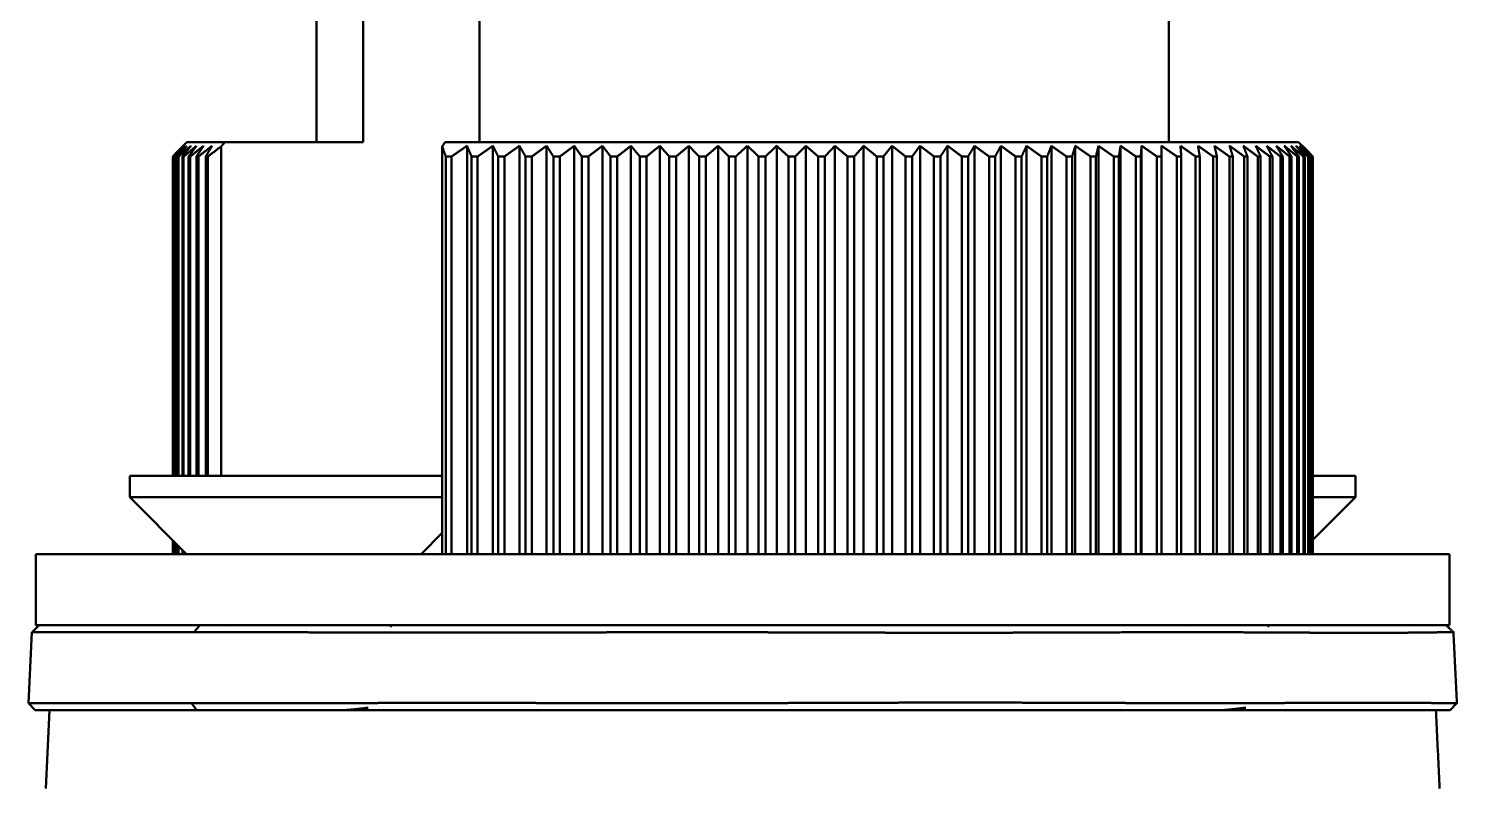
# Paper-space layout 'Layout1' of a CAD drawing. Header units: millimetres. Extents: x 102 to 294, y 28 to 266.
# Drawn here: x 104.62 to 144.85, y 223.17 to 244.57 of the extents above; entities that cross this region are included whole.
import ezdxf

# ---------------------------------------------------------------- set-up
doc = ezdxf.new("R2010")
doc.units = ezdxf.units.MM
doc.layers.add('170', color=7, linetype='Continuous', true_color=0xffffff)

psp = doc.layouts.get("Layout1")

# ---------------------------------------------------------------- linework, layer by layer
at = {"layer": '170', "color": 155, "linetype": 'Continuous', "lineweight": 50}
for p, q in [((112.728, 253.37), (112.728, 241.37)), ((114.044, 241.37), (114.044, 253.37)), ((117.317, 253.37), (117.317, 241.37)), ((136.728, 241.37), (136.728, 253.37)), ((109.078, 241.37), (108.86, 241.152)), ((140.596, 241.152), (140.378, 241.37)), ((108.679, 231.97), (108.679, 240.97)), ((108.684, 240.97), (108.684, 231.97)), ((108.691, 231.97), (108.691, 240.97)), ((108.729, 240.97), (108.729, 231.97)), ((108.746, 231.97), (108.746, 240.97)), ((108.819, 240.97), (108.819, 231.97)), ((108.845, 231.97), (108.845, 240.97)), ((108.952, 240.97), (108.952, 231.97)), ((108.988, 231.97), (108.988, 240.97)), ((109.128, 240.97), (109.128, 231.97)), ((109.174, 231.97), (109.174, 240.97)), ((109.347, 240.97), (109.347, 231.97)), ((109.403, 231.97), (109.403, 240.97)), ((109.608, 240.97), (109.608, 231.97)), ((109.673, 231.97), (109.673, 240.97)), ((110.043, 241.25), (110.043, 231.97)), ((116.268, 229.77), (116.268, 241.249)), ((116.366, 240.97), (116.366, 229.77)), ((116.53, 229.77), (116.53, 240.97)), ((116.967, 229.77), (116.967, 241.27)), ((117.094, 240.97), (117.094, 229.77)), ((117.264, 229.77), (117.264, 240.97)), ((117.695, 229.77), (117.695, 241.27)), ((117.843, 240.97), (117.843, 229.77)), ((118.018, 229.77), (118.018, 240.97)), ((118.442, 229.77), (118.442, 241.27)), ((118.612, 240.97), (118.612, 229.77)), ((118.79, 229.77), (118.79, 240.97)), ((119.206, 229.77), (119.206, 241.27)), ((119.397, 240.97), (119.397, 229.77)), ((119.579, 229.77), (119.579, 240.97)), ((119.986, 229.77), (119.986, 241.27)), ((120.196, 240.97), (120.196, 229.77)), ((120.381, 229.77), (120.381, 240.97)), ((120.778, 229.77), (120.778, 241.27)), ((121.008, 240.97), (121.008, 229.77)), ((121.196, 229.77), (121.196, 240.97)), ((121.582, 229.77), (121.582, 241.27)), ((121.831, 240.97), (121.831, 229.77)), ((122.02, 229.77), (122.02, 240.97)), ((122.394, 229.77), (122.394, 241.27)), ((122.661, 240.97), (122.661, 229.77)), ((122.852, 229.77), (122.852, 240.97)), ((123.212, 229.77), (123.212, 241.27)), ((123.497, 240.97), (123.497, 229.77)), ((123.688, 229.77), (123.688, 240.97)), ((124.034, 229.77), (124.034, 241.27)), ((124.336, 240.97), (124.336, 229.77)), ((124.528, 229.77), (124.528, 240.97)), ((124.859, 229.77), (124.859, 241.27)), ((125.176, 240.97), (125.176, 229.77)), ((125.368, 229.77), (125.368, 240.97)), ((125.683, 229.77), (125.683, 241.27)), ((126.015, 240.97), (126.015, 229.77)), ((126.207, 229.77), (126.207, 240.97)), ((126.504, 229.77), (126.504, 241.27)), ((126.851, 240.97), (126.851, 229.77)), ((127.041, 229.77), (127.041, 240.97)), ((127.321, 229.77), (127.321, 241.27)), ((127.68, 240.97), (127.68, 229.77)), ((127.869, 229.77), (127.869, 240.97)), ((128.131, 229.77), (128.131, 241.27)), ((128.502, 240.97), (128.502, 229.77)), ((128.689, 229.77), (128.689, 240.97)), ((128.931, 229.77), (128.931, 241.27)), ((129.313, 240.97), (129.313, 229.77)), ((129.497, 229.77), (129.497, 240.97)), ((129.719, 229.77), (129.719, 241.27)), ((130.112, 240.97), (130.112, 229.77)), ((130.293, 229.77), (130.293, 240.97)), ((130.494, 229.77), (130.494, 241.27)), ((130.896, 240.97), (130.896, 229.77)), ((131.073, 229.77), (131.073, 240.97)), ((131.253, 229.77), (131.253, 241.27)), ((131.663, 240.97), (131.663, 229.77)), ((131.836, 229.77), (131.836, 240.97)), ((131.995, 229.77), (131.995, 241.27)), ((132.411, 240.97), (132.411, 229.77)), ((132.579, 229.77), (132.579, 240.97)), ((132.716, 229.77), (132.716, 241.27)), ((133.138, 240.97), (133.138, 229.77)), ((133.301, 229.77), (133.301, 240.97)), ((133.416, 229.77), (133.416, 241.27)), ((133.842, 240.97), (133.842, 229.77)), ((133.999, 229.77), (133.999, 240.97)), ((134.091, 229.77), (134.091, 241.27)), ((134.521, 240.97), (134.521, 229.77)), ((134.672, 229.77), (134.672, 240.97)), ((134.741, 229.77), (134.741, 241.27)), ((135.173, 240.97), (135.173, 229.77)), ((135.318, 229.77), (135.318, 240.97)), ((135.364, 229.77), (135.364, 241.27)), ((135.796, 240.97), (135.796, 229.77)), ((135.935, 229.77), (135.935, 240.97)), ((135.957, 229.77), (135.957, 241.27)), ((136.389, 240.97), (136.389, 229.77)), ((136.521, 229.77), (136.521, 240.97)), ((136.95, 240.97), (136.95, 229.77)), ((137.074, 229.77), (137.074, 240.97)), ((137.478, 240.97), (137.478, 229.77)), ((137.594, 229.77), (137.594, 240.97)), ((137.971, 240.97), (137.971, 229.77)), ((138.079, 229.77), (138.079, 240.97)), ((138.427, 240.97), (138.427, 229.77)), ((138.527, 229.77), (138.527, 240.97)), ((138.846, 240.97), (138.846, 229.77)), ((138.937, 229.77), (138.937, 240.97)), ((139.226, 240.97), (139.226, 229.77)), ((139.308, 229.77), (139.308, 240.97)), ((139.567, 240.97), (139.567, 229.77)), ((139.639, 229.77), (139.639, 240.97)), ((139.866, 240.97), (139.866, 229.77)), ((139.929, 229.77), (139.929, 240.97)), ((140.125, 240.97), (140.125, 229.77)), ((140.178, 229.77), (140.178, 240.97)), ((140.341, 240.97), (140.341, 229.77)), ((140.384, 229.77), (140.384, 240.97)), ((140.514, 240.97), (140.514, 229.77)), ((140.548, 229.77), (140.548, 240.97)), ((140.776, 240.97), (140.596, 241.152)), ((140.644, 240.97), (140.644, 229.77)), ((140.668, 229.77), (140.668, 240.97)), ((140.73, 240.97), (140.73, 229.77)), ((140.744, 229.77), (140.744, 240.97)), ((140.773, 240.97), (140.773, 229.77)), ((140.776, 229.77), (140.776, 240.97)), ((107.472, 231.97), (107.472, 231.37)), ((141.978, 231.37), (141.978, 231.97)), ((107.472, 231.37), (109.072, 229.77)), ((140.777, 230.169), (141.978, 231.37)), ((108.679, 229.77), (108.679, 230.163)), ((108.684, 230.158), (108.684, 229.77)), ((108.691, 229.77), (108.691, 230.152)), ((108.729, 230.113), (108.729, 229.77)), ((108.746, 229.77), (108.746, 230.096)), ((115.672, 229.77), (116.268, 230.366)), ((104.828, 229.77), (104.828, 227.77)), ((108.819, 230.024), (108.819, 229.77)), ((108.845, 229.77), (108.845, 229.997)), ((108.952, 229.891), (108.952, 229.77)), ((108.988, 229.77), (108.988, 229.854)), ((144.628, 227.77), (144.628, 229.77)), ((110.297, 227.77), (110.322, 227.755)), ((114.847, 227.728), (114.775, 227.77)), ((137.359, 227.761), (137.486, 227.77)), ((139.553, 227.728), (139.48, 227.77)), ((104.718, 227.57), (104.622, 225.57)), ((104.622, 225.57), (104.812, 225.37)), ((105.213, 225.37), (105.107, 223.17))]:
    psp.add_line(p, q, dxfattribs=at)
for points, knots in [([(109.078, 241.37), (109.198, 241.37), (110.152, 241.37)], [0, 0, 0.112237, 1, 1]), ([(110.044, 241.25), (110.098, 241.31), (110.152, 241.37)], [0, 0, 0.499333, 1, 1]), ([(110.152, 241.37), (112.741, 241.37), (114.044, 241.37)], [0, 0, 0.665322, 1, 1]), ([(116.344, 241.37), (116.306, 241.309), (116.268, 241.249)], [0, 0, 0.498998, 1, 1]), ([(116.344, 241.37), (119.548, 241.37), (123.022, 241.37), (126.583, 241.37), (130.049, 241.37), (133.238, 241.37), (134.678, 241.37)], [0, 0, 0.174808, 0.364245, 0.558502, 0.747518, 0.921503, 1, 1]), ([(134.678, 241.37), (136.116, 241.37), (138.433, 241.37), (139.884, 241.37), (140.378, 241.37)], [0, 0, 0.252417, 0.658767, 0.91332, 1, 1]), ([(108.679, 240.97), (108.828, 241.121), (108.978, 241.27)], [0, 0, 0.500545, 1, 1]), ([(108.978, 241.27), (108.831, 241.121), (108.684, 240.97)], [0, 0, 0.499509, 1, 1]), ([(108.691, 240.97), (108.848, 241.121), (109.007, 241.27)], [0, 0, 0.500457, 1, 1]), ([(109.007, 241.27), (108.868, 241.121), (108.729, 240.97)], [0, 0, 0.499439, 1, 1]), ([(108.746, 240.97), (108.912, 241.121), (109.078, 241.27)], [0, 0, 0.500394, 1, 1]), ([(109.078, 241.27), (108.948, 241.121), (108.819, 240.97)], [0, 0, 0.499345, 1, 1]), ([(108.845, 240.97), (109.019, 241.121), (109.193, 241.27)], [0, 0, 0.500328, 1, 1]), ([(109.193, 241.27), (109.072, 241.121), (108.952, 240.97)], [0, 0, 0.499252, 1, 1]), ([(108.988, 240.97), (109.169, 241.121), (109.35, 241.27)], [0, 0, 0.500267, 1, 1]), ([(109.35, 241.27), (109.239, 241.121), (109.128, 240.97)], [0, 0, 0.499161, 1, 1]), ([(109.174, 240.97), (109.361, 241.121), (109.549, 241.27)], [0, 0, 0.500221, 1, 1]), ([(109.549, 241.27), (109.448, 241.121), (109.347, 240.97)], [0, 0, 0.499055, 1, 1]), ([(109.403, 240.97), (109.596, 241.121), (109.79, 241.27)], [0, 0, 0.500187, 1, 1]), ([(109.79, 241.27), (109.699, 241.121), (109.608, 240.97)], [0, 0, 0.498944, 1, 1]), ([(109.673, 240.97), (109.859, 241.11), (110.044, 241.25)], [0, 0, 0.500137, 1, 1]), ([(116.268, 241.249), (116.317, 241.11), (116.366, 240.97)], [0, 0, 0.498663, 1, 1]), ([(116.53, 240.97), (116.748, 241.121), (116.967, 241.27)], [0, 0, 0.500035, 1, 1]), ([(116.967, 241.27), (117.03, 241.121), (117.094, 240.97)], [0, 0, 0.498636, 1, 1]), ([(117.264, 240.97), (117.479, 241.121), (117.695, 241.27)], [0, 0, 0.500036, 1, 1]), ([(117.695, 241.27), (117.769, 241.121), (117.843, 240.97)], [0, 0, 0.498755, 1, 1]), ([(118.018, 240.97), (118.229, 241.121), (118.442, 241.27)], [0, 0, 0.50007, 1, 1]), ([(118.442, 241.27), (118.527, 241.121), (118.612, 240.97)], [0, 0, 0.498869, 1, 1]), ([(118.79, 240.97), (118.998, 241.121), (119.206, 241.27)], [0, 0, 0.500083, 1, 1]), ([(119.206, 241.27), (119.302, 241.121), (119.397, 240.97)], [0, 0, 0.49899, 1, 1]), ([(119.579, 240.97), (119.782, 241.121), (119.986, 241.27)], [0, 0, 0.500107, 1, 1]), ([(119.986, 241.27), (120.091, 241.121), (120.196, 240.97)], [0, 0, 0.499082, 1, 1]), ([(120.381, 240.97), (120.579, 241.121), (120.778, 241.27)], [0, 0, 0.500142, 1, 1]), ([(120.778, 241.27), (120.893, 241.121), (121.008, 240.97)], [0, 0, 0.499202, 1, 1]), ([(121.196, 240.97), (121.388, 241.121), (121.582, 241.27)], [0, 0, 0.500189, 1, 1]), ([(121.582, 241.27), (121.706, 241.121), (121.831, 240.97)], [0, 0, 0.499298, 1, 1]), ([(122.02, 240.97), (122.206, 241.121), (122.394, 241.27)], [0, 0, 0.500223, 1, 1]), ([(122.394, 241.27), (122.527, 241.121), (122.661, 240.97)], [0, 0, 0.499396, 1, 1]), ([(122.852, 240.97), (123.031, 241.121), (123.212, 241.27)], [0, 0, 0.500287, 1, 1]), ([(123.212, 241.27), (123.354, 241.121), (123.497, 240.97)], [0, 0, 0.499471, 1, 1]), ([(123.688, 240.97), (123.861, 241.121), (124.034, 241.27)], [0, 0, 0.50034, 1, 1]), ([(124.034, 241.27), (124.185, 241.121), (124.336, 240.97)], [0, 0, 0.499539, 1, 1]), ([(124.528, 240.97), (124.693, 241.121), (124.859, 241.27)], [0, 0, 0.500406, 1, 1]), ([(124.859, 241.27), (125.018, 241.121), (125.176, 240.97)], [0, 0, 0.499609, 1, 1]), ([(125.368, 240.97), (125.525, 241.121), (125.683, 241.27)], [0, 0, 0.500479, 1, 1]), ([(125.683, 241.27), (125.849, 241.121), (126.015, 240.97)], [0, 0, 0.499664, 1, 1]), ([(126.207, 240.97), (126.355, 241.121), (126.504, 241.27)], [0, 0, 0.500541, 1, 1]), ([(126.504, 241.27), (126.678, 241.121), (126.851, 240.97)], [0, 0, 0.499724, 1, 1]), ([(127.041, 240.97), (127.181, 241.121), (127.321, 241.27)], [0, 0, 0.500637, 1, 1]), ([(127.321, 241.27), (127.501, 241.121), (127.68, 240.97)], [0, 0, 0.499761, 1, 1]), ([(127.869, 240.97), (128, 241.121), (128.131, 241.27)], [0, 0, 0.500724, 1, 1]), ([(128.131, 241.27), (128.317, 241.121), (128.502, 240.97)], [0, 0, 0.499794, 1, 1]), ([(128.689, 240.97), (128.809, 241.121), (128.931, 241.27)], [0, 0, 0.500844, 1, 1]), ([(128.931, 241.27), (129.122, 241.121), (129.313, 240.97)], [0, 0, 0.499849, 1, 1]), ([(129.497, 240.97), (129.608, 241.121), (129.719, 241.27)], [0, 0, 0.500955, 1, 1]), ([(129.719, 241.27), (129.916, 241.121), (130.112, 240.97)], [0, 0, 0.499876, 1, 1]), ([(130.293, 240.97), (130.393, 241.121), (130.494, 241.27)], [0, 0, 0.501082, 1, 1]), ([(130.494, 241.27), (130.695, 241.121), (130.896, 240.97)], [0, 0, 0.499907, 1, 1]), ([(131.073, 240.97), (131.163, 241.121), (131.253, 241.27)], [0, 0, 0.501206, 1, 1]), ([(131.253, 241.27), (131.458, 241.121), (131.663, 240.97)], [0, 0, 0.49992, 1, 1]), ([(131.836, 240.97), (131.915, 241.121), (131.995, 241.27)], [0, 0, 0.501348, 1, 1]), ([(131.995, 241.27), (132.203, 241.121), (132.411, 240.97)], [0, 0, 0.499938, 1, 1]), ([(132.579, 240.97), (132.648, 241.121), (132.716, 241.27)], [0, 0, 0.501469, 1, 1]), ([(132.716, 241.27), (132.927, 241.121), (133.138, 240.97)], [0, 0, 0.499955, 1, 1]), ([(133.301, 240.97), (133.358, 241.121), (133.416, 241.27)], [0, 0, 0.501599, 1, 1]), ([(133.416, 241.27), (133.629, 241.121), (133.842, 240.97)], [0, 0, 0.499977, 1, 1]), ([(133.999, 240.97), (134.045, 241.121), (134.091, 241.27)], [0, 0, 0.501724, 1, 1]), ([(134.091, 241.27), (134.306, 241.121), (134.521, 240.97)], [0, 0, 0.49999, 1, 1]), ([(134.672, 240.97), (134.707, 241.121), (134.741, 241.27)], [0, 0, 0.501821, 1, 1]), ([(134.741, 241.27), (134.957, 241.121), (135.173, 240.97)], [0, 0, 0.499993, 1, 1]), ([(135.318, 240.97), (135.341, 241.121), (135.364, 241.27)], [0, 0, 0.501902, 1, 1]), ([(135.364, 241.27), (135.58, 241.121), (135.796, 240.97)], [0, 0, 0.499986, 1, 1]), ([(135.957, 241.27), (136.174, 241.121), (136.389, 240.97)], [0, 0, 0.499994, 1, 1]), ([(136.52, 241.27), (136.735, 241.121), (136.95, 240.97)], [0, 0, 0.499992, 1, 1]), ([(137.05, 241.27), (137.264, 241.121), (137.478, 240.97)], [0, 0, 0.499972, 1, 1]), ([(137.546, 241.27), (137.759, 241.121), (137.971, 240.97)], [0, 0, 0.499967, 1, 1]), ([(137.594, 240.97), (137.57, 241.121), (137.546, 241.27)], [0, 0, 0.501891, 1, 1]), ([(138.008, 241.27), (138.218, 241.121), (138.427, 240.97)], [0, 0, 0.499952, 1, 1]), ([(138.079, 240.97), (138.043, 241.121), (138.008, 241.27)], [0, 0, 0.50181, 1, 1]), ([(138.433, 241.27), (138.64, 241.121), (138.846, 240.97)], [0, 0, 0.499934, 1, 1]), ([(138.527, 240.97), (138.48, 241.121), (138.433, 241.27)], [0, 0, 0.50171, 1, 1]), ([(138.82, 241.27), (139.024, 241.121), (139.226, 240.97)], [0, 0, 0.499915, 1, 1]), ([(138.937, 240.97), (138.879, 241.121), (138.82, 241.27)], [0, 0, 0.50159, 1, 1]), ([(139.169, 241.27), (139.368, 241.121), (139.567, 240.97)], [0, 0, 0.499885, 1, 1]), ([(139.308, 240.97), (139.238, 241.121), (139.169, 241.27)], [0, 0, 0.501466, 1, 1]), ([(139.478, 241.27), (139.673, 241.121), (139.866, 240.97)], [0, 0, 0.49986, 1, 1]), ([(139.639, 240.97), (139.559, 241.121), (139.478, 241.27)], [0, 0, 0.501324, 1, 1]), ([(139.747, 241.27), (139.936, 241.121), (140.125, 240.97)], [0, 0, 0.499841, 1, 1]), ([(139.929, 240.97), (139.838, 241.121), (139.747, 241.27)], [0, 0, 0.501189, 1, 1]), ([(139.974, 241.27), (140.158, 241.121), (140.341, 240.97)], [0, 0, 0.499793, 1, 1]), ([(140.178, 240.97), (140.076, 241.121), (139.974, 241.27)], [0, 0, 0.501065, 1, 1]), ([(140.16, 241.27), (140.337, 241.121), (140.514, 240.97)], [0, 0, 0.499749, 1, 1]), ([(140.384, 240.97), (140.272, 241.121), (140.16, 241.27)], [0, 0, 0.500955, 1, 1]), ([(140.304, 241.27), (140.474, 241.121), (140.644, 240.97)], [0, 0, 0.499693, 1, 1]), ([(140.548, 240.97), (140.426, 241.121), (140.304, 241.27)], [0, 0, 0.500837, 1, 1]), ([(140.405, 241.27), (140.568, 241.121), (140.73, 240.97)], [0, 0, 0.49964, 1, 1]), ([(140.668, 240.97), (140.536, 241.121), (140.405, 241.27)], [0, 0, 0.500726, 1, 1]), ([(140.462, 241.27), (140.618, 241.121), (140.773, 240.97)], [0, 0, 0.499582, 1, 1]), ([(140.744, 240.97), (140.603, 241.121), (140.462, 241.27)], [0, 0, 0.500631, 1, 1]), ([(107.472, 231.97), (107.577, 231.97), (108.391, 231.97), (109.881, 231.97), (111.794, 231.97), (113.804, 231.97), (115.572, 231.97), (116.268, 231.97)], [0, 0, 0.011951, 0.10449, 0.273857, 0.491299, 0.719912, 0.920888, 1, 1]), ([(116.268, 231.37), (114.739, 231.37), (112.808, 231.37), (110.804, 231.37), (109.065, 231.37), (107.888, 231.37), (107.472, 231.37)], [0, 0, 0.173829, 0.39333, 0.621247, 0.81889, 0.952713, 1, 1]), ([(104.828, 229.77), (104.933, 229.77), (105.765, 229.77), (107.395, 229.77), (109.754, 229.77), (112.743, 229.77), (116.236, 229.77), (120.085, 229.77), (124.131, 229.77), (126.173, 229.77), (130.192, 229.77), (133.98, 229.77), (137.38, 229.77)], [0, 0, 0.003223, 0.0288, 0.078875, 0.151343, 0.243156, 0.350452, 0.468721, 0.592986, 0.655739, 0.779183, 0.895568, 1, 1]), ([(137.38, 229.77), (138.992, 229.77), (141.681, 229.77), (143.55, 229.77), (144.507, 229.77), (144.628, 229.77)], [0, 0, 0.222526, 0.593506, 0.85127, 0.983344, 1, 1]), ([(137.38, 227.77), (135.738, 227.77), (132.125, 227.77), (128.201, 227.77), (124.131, 227.77), (120.085, 227.77), (118.126, 227.77), (114.435, 227.77), (111.177, 227.77), (108.489, 227.77), (107.395, 227.77), (105.765, 227.77), (104.933, 227.77), (104.828, 227.77)], [0, 0, 0.050433, 0.161427, 0.281977, 0.407014, 0.531279, 0.591482, 0.704862, 0.804945, 0.88752, 0.921125, 0.9712, 0.996777, 1, 1]), ([(109.445, 227.77), (112.196, 227.77), (113.762, 227.77), (117.189, 227.77), (120.901, 227.77), (124.763, 227.77), (126.701, 227.77), (130.499, 227.77), (132.325, 227.77), (135.746, 227.77), (138.741, 227.77), (141.189, 227.77), (143.015, 227.77), (143.672, 227.77), (144.434, 227.77), (144.525, 227.77)], [0, 0, 0.078438, 0.123059, 0.220754, 0.326583, 0.436678, 0.491907, 0.600175, 0.652233, 0.749741, 0.83512, 0.904892, 0.956939, 0.975692, 0.997415, 1, 1]), ([(144.628, 227.77), (144.507, 227.77), (143.55, 227.77), (141.681, 227.77), (138.992, 227.77), (137.38, 227.77)], [0, 0, 0.016656, 0.14873, 0.406494, 0.777474, 1, 1]), ([(109.283, 227.57), (107.208, 227.57), (105.661, 227.57), (104.826, 227.57), (104.718, 227.57)], [0, 0, 0.45456, 0.793501, 0.976332, 1, 1]), ([(144.737, 227.568), (144.715, 227.569), (144.702, 227.57), (144.685, 227.57), (144.666, 227.57), (144.644, 227.57), (144.591, 227.57), (144.525, 227.57), (144.448, 227.569), (144.258, 227.566), (144.084, 227.564), (144.021, 227.563), (143.885, 227.561), (143.737, 227.56), (143.578, 227.558), (143.495, 227.557), (143.319, 227.556), (143.033, 227.554), (142.723, 227.553), (142.503, 227.553), (142.153, 227.553), (141.779, 227.553), (141.517, 227.554), (141.104, 227.555), (140.817, 227.556), (140.52, 227.558), (140.368, 227.559), (139.898, 227.561), (139.407, 227.564), (139.239, 227.565), (138.896, 227.566), (138.185, 227.569), (137.817, 227.57), (137.442, 227.57), (137.059, 227.57), (136.669, 227.57), (136.271, 227.569), (135.866, 227.568), (135.037, 227.565), (134.612, 227.564), (134.398, 227.563), (133.747, 227.561), (133.306, 227.56), (132.86, 227.558), (132.409, 227.557), (131.952, 227.556), (131.26, 227.556), (130.794, 227.555), (130.088, 227.555), (129.614, 227.556), (129.136, 227.556), (128.655, 227.557), (127.687, 227.56), (127.2, 227.561), (126.956, 227.562), (126.223, 227.564), (125.733, 227.565), (125.242, 227.567), (124.751, 227.568), (123.768, 227.57), (122.788, 227.57), (121.814, 227.569), (121.329, 227.568), (120.845, 227.566), (120.364, 227.565), (119.41, 227.562), (118.471, 227.56), (118.006, 227.559), (117.546, 227.558), (117.089, 227.558), (116.19, 227.557), (115.748, 227.557), (114.882, 227.558), (114.457, 227.559), (114.039, 227.561), (113.627, 227.562), (112.822, 227.565), (112.049, 227.568), (111.308, 227.57), (110.6, 227.572), (109.925, 227.572), (109.283, 227.57)], [0, 0, 0.000639, 0.001012, 0.001469, 0.002011, 0.002637, 0.004141, 0.005982, 0.00816, 0.013523, 0.01842, 0.020217, 0.024053, 0.028212, 0.032693, 0.035055, 0.040021, 0.048067, 0.056815, 0.063028, 0.072903, 0.083443, 0.09084, 0.102478, 0.110585, 0.118968, 0.123256, 0.136509, 0.150341, 0.15508, 0.164751, 0.184809, 0.195184, 0.205771, 0.216567, 0.227572, 0.238787, 0.250209, 0.273613, 0.285582, 0.291625, 0.309984, 0.322416, 0.335001, 0.347738, 0.360604, 0.380134, 0.393287, 0.413187, 0.426569, 0.440042, 0.453605, 0.480919, 0.494655, 0.501533, 0.522208, 0.536024, 0.549867, 0.563732, 0.591452, 0.619089, 0.646568, 0.660248, 0.673884, 0.687451, 0.714353, 0.740859, 0.753955, 0.766946, 0.779827, 0.805188, 0.817651, 0.842081, 0.854048, 0.86585, 0.87748, 0.900163, 0.921989, 0.942881, 0.962848, 0.98189, 1, 1]), ([(104.622, 225.57), (104.73, 225.57), (105.569, 225.57), (106.268, 225.57), (108.113, 225.57), (109.209, 225.57)], [0, 0, 0.023669, 0.206501, 0.358787, 0.761053, 1, 1]), ([(109.356, 225.37), (108.006, 225.37), (105.982, 225.37), (104.943, 225.37), (104.812, 225.37)], [0, 0, 0.297066, 0.742456, 0.971141, 1, 1]), ([(109.209, 225.57), (109.527, 225.569), (109.855, 225.568), (110.191, 225.568), (110.536, 225.568), (111.252, 225.569), (111.623, 225.569), (111.811, 225.57), (112.386, 225.571), (112.978, 225.573), (113.383, 225.574), (114.002, 225.576), (114.423, 225.576), (115.282, 225.578), (116.164, 225.578), (116.613, 225.578), (117.525, 225.578), (118.454, 225.577), (119.4, 225.575), (120.117, 225.574), (120.599, 225.573), (121.326, 225.572), (121.813, 225.571), (122.302, 225.57), (122.793, 225.57), (123.285, 225.57), (123.778, 225.57), (124.764, 225.572), (125.75, 225.575), (126.734, 225.579), (128.685, 225.585), (129.648, 225.586), (130.125, 225.587), (130.599, 225.587), (131.069, 225.587), (131.766, 225.587), (132.226, 225.586), (132.909, 225.585), (133.8, 225.582), (134.669, 225.579), (135.515, 225.576), (136.133, 225.573), (136.536, 225.572), (137.127, 225.57), (137.511, 225.57), (137.888, 225.57), (138.257, 225.57), (138.618, 225.571), (138.971, 225.572), (139.314, 225.573), (139.813, 225.575), (140.135, 225.577), (140.6, 225.579), (140.898, 225.581), (141.187, 225.582), (141.465, 225.583), (141.991, 225.584), (142.239, 225.585), (142.359, 225.585), (142.591, 225.585), (142.812, 225.585), (143.123, 225.584), (143.317, 225.583), (143.499, 225.582), (143.67, 225.581), (143.83, 225.579), (143.978, 225.578), (144.115, 225.576), (144.24, 225.575), (144.454, 225.572), (144.544, 225.571), (144.621, 225.57), (144.656, 225.57), (144.687, 225.57), (144.715, 225.57), (144.74, 225.57), (144.782, 225.57), (144.811, 225.571), (144.821, 225.572), (144.828, 225.572), (144.833, 225.573)], [0, 0, 0.008945, 0.018144, 0.027586, 0.03727, 0.057361, 0.067761, 0.073041, 0.089195, 0.105821, 0.117167, 0.134547, 0.146361, 0.170484, 0.195234, 0.207843, 0.233451, 0.259532, 0.286069, 0.306214, 0.319739, 0.340134, 0.353803, 0.36753, 0.381311, 0.395122, 0.408959, 0.43665, 0.464322, 0.491955, 0.546703, 0.573738, 0.587136, 0.600431, 0.613619, 0.633198, 0.646117, 0.665262, 0.690298, 0.714691, 0.738424, 0.755762, 0.767082, 0.783675, 0.794466, 0.80504, 0.815397, 0.825534, 0.835429, 0.845076, 0.859084, 0.868112, 0.881172, 0.889543, 0.89764, 0.905451, 0.920216, 0.927169, 0.930537, 0.937049, 0.943258, 0.951995, 0.957426, 0.962543, 0.967344, 0.971831, 0.975992, 0.979825, 0.98333, 0.989355, 0.991869, 0.994046, 0.995009, 0.995887, 0.996679, 0.997387, 0.998548, 0.999371, 0.999655, 0.999855, 1, 1]), ([(144.64, 225.37), (144.265, 225.37), (143.13, 225.37), (141.3, 225.37), (138.842, 225.37), (135.831, 225.37), (132.39, 225.37), (128.661, 225.37), (126.73, 225.37), (122.825, 225.37), (118.995, 225.37), (115.39, 225.37), (113.711, 225.37), (110.678, 225.37), (109.356, 225.37)], [0, 0, 0.010611, 0.042773, 0.094645, 0.164299, 0.249658, 0.347167, 0.452867, 0.507572, 0.618257, 0.726808, 0.828975, 0.876558, 0.962513, 1, 1]), ([(114.182, 225.444), (114.079, 225.43), (113.96, 225.416), (113.895, 225.409), (113.825, 225.402), (113.752, 225.394), (113.676, 225.387), (113.474, 225.37)], [0, 0, 0.146465, 0.314742, 0.406986, 0.504697, 0.607899, 0.715712, 1, 1]), ([(138.888, 225.444), (138.784, 225.43), (138.665, 225.416), (138.6, 225.409), (138.531, 225.402), (138.458, 225.394), (138.381, 225.387), (138.18, 225.37)], [0, 0, 0.146453, 0.314733, 0.406978, 0.50469, 0.607894, 0.715722, 1, 1])]:
    psp.add_open_spline(points, degree=1, knots=knots, dxfattribs=at)
for points in [[(108.684, 240.97), (108.691, 240.97)], [(108.729, 240.97), (108.746, 240.97)], [(108.819, 240.97), (108.845, 240.97)], [(108.952, 240.97), (108.988, 240.97)], [(109.128, 240.97), (109.174, 240.97)], [(109.347, 240.97), (109.403, 240.97)], [(109.608, 240.97), (109.673, 240.97)], [(116.366, 240.97), (116.53, 240.97)], [(117.094, 240.97), (117.264, 240.97)], [(117.843, 240.97), (118.018, 240.97)], [(118.612, 240.97), (118.79, 240.97)], [(119.397, 240.97), (119.579, 240.97)], [(120.196, 240.97), (120.381, 240.97)], [(121.008, 240.97), (121.196, 240.97)], [(121.831, 240.97), (122.02, 240.97)], [(122.661, 240.97), (122.852, 240.97)], [(123.497, 240.97), (123.688, 240.97)], [(124.336, 240.97), (124.528, 240.97)], [(125.176, 240.97), (125.368, 240.97)], [(126.015, 240.97), (126.207, 240.97)], [(126.851, 240.97), (127.041, 240.97)], [(127.68, 240.97), (127.869, 240.97)], [(128.502, 240.97), (128.689, 240.97)], [(129.313, 240.97), (129.497, 240.97)], [(130.112, 240.97), (130.293, 240.97)], [(130.896, 240.97), (131.073, 240.97)], [(131.663, 240.97), (131.836, 240.97)], [(132.411, 240.97), (132.579, 240.97)], [(133.138, 240.97), (133.301, 240.97)], [(133.842, 240.97), (133.999, 240.97)], [(134.521, 240.97), (134.672, 240.97)], [(135.173, 240.97), (135.318, 240.97)], [(135.796, 240.97), (135.935, 240.97)], [(135.935, 240.97), (135.957, 241.27)], [(136.389, 240.97), (136.521, 240.97)], [(136.521, 240.97), (136.52, 241.27)], [(136.95, 240.97), (137.074, 240.97)], [(137.074, 240.97), (137.05, 241.27)], [(137.478, 240.97), (137.594, 240.97)], [(137.971, 240.97), (138.079, 240.97)], [(138.427, 240.97), (138.527, 240.97)], [(138.846, 240.97), (138.937, 240.97)], [(139.226, 240.97), (139.308, 240.97)], [(139.567, 240.97), (139.639, 240.97)], [(139.866, 240.97), (139.929, 240.97)], [(140.125, 240.97), (140.178, 240.97)], [(140.341, 240.97), (140.384, 240.97)], [(140.514, 240.97), (140.548, 240.97)], [(140.644, 240.97), (140.668, 240.97)], [(140.73, 240.97), (140.744, 240.97)], [(140.773, 240.97), (140.776, 240.97)], [(140.771, 231.97), (141.404, 231.97)], [(141.404, 231.97), (141.978, 231.97)], [(141.404, 231.37), (140.771, 231.37)], [(141.978, 231.37), (141.404, 231.37)], [(104.928, 227.77), (104.717, 227.569)], [(109.283, 227.57), (109.445, 227.77)], [(144.755, 227.551), (144.525, 227.77)], [(144.834, 225.554), (144.736, 227.588)], [(109.356, 225.37), (109.209, 225.57)], [(144.348, 223.17), (144.242, 225.37)], [(144.64, 225.37), (144.848, 225.589)]]:
    psp.add_open_spline(points, degree=1, dxfattribs=at)

doc.saveas('drawing.dxf')
